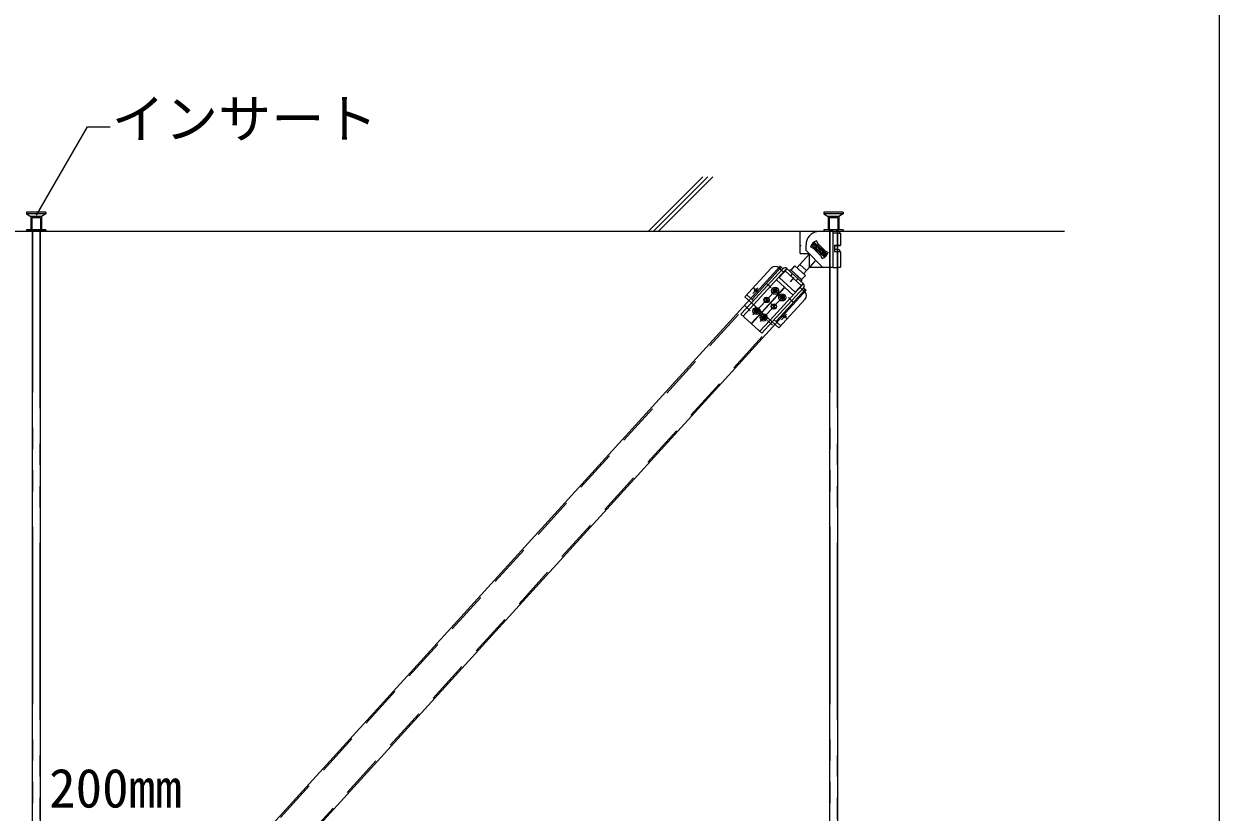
# Model space of a CAD drawing. Units: millimetres on the paper, with parts at other scales. Extents: x -195 to 195, y -140 to 138.
# Drawn here: x -85.1 to -51.37, y -21.58 to 0.67 of the extents above; entities that cross this region are included whole.
import ezdxf
from ezdxf.enums import TextEntityAlignment as Align

# ---------------------------------------------------------------- set-up
doc = ezdxf.new("R2010")
doc.units = ezdxf.units.MM
for name, pattern in [('CHAIN1', [8, 5, -1, 1, -1]), ('DASHED1', [1.8, 1.2, -0.6]), ('DOUBLE_CHAIN1', [8.8, 5, -1, 0.6, -0.6, 0.6, -1])]:
    doc.linetypes.add(name, pattern=pattern)
for name, color, linetype, lineweight in [('7-1_吊り材', 7, 'Continuous', 18), ('7-4_ブレース・補強材', 3, 'DASHED1', 18), ('7-5_寸法', 4, 'Continuous', 9), ('7-6_文字', 3, 'Continuous', 18), ('7-9_躯体他', 4, 'Continuous', 9), ('7-C_ビス・アンカーボルト・強調図形', 2, 'Continuous', 25), ('F-2_野縁受け', 3, 'Continuous', 18)]:
    doc.layers.add(name, color=color, linetype=linetype, lineweight=lineweight)
doc.styles.add('ＭＳ ゴシック', font='')
doc.styles.get('ＭＳ ゴシック').set_extended_font_data('MS Gothic')

msp = doc.modelspace()

# ---------------------------------------------------------------- linework, layer by layer
at = {"layer": '7-1_吊り材'}
for p, q in [((-84.862, -5.18), (-84.862, -27.33)), ((-84.637, -5.18), (-84.637, -27.33)), ((-62.362, -5.18), (-62.362, -27.33)), ((-62.137, -5.18), (-62.137, -27.33))]:
    msp.add_line(p, q, dxfattribs=at)
at = {"layer": '7-1_吊り材', "linetype": 'DOUBLE_CHAIN1'}
for p, q in [((-84.848, -27.33), (-84.848, -5.18)), ((-84.651, -5.18), (-84.651, -27.33)), ((-62.348, -27.33), (-62.348, -5.18)), ((-62.151, -5.18), (-62.151, -27.33))]:
    msp.add_line(p, q, dxfattribs=at)
at = {"layer": '7-4_ブレース・補強材'}
for p, q in [((-63.724, -6.198), (-84.3, -28.811)), ((-63.048, -6.822), (-83.62, -29.43))]:
    msp.add_line(p, q, dxfattribs=at)
at = {"layer": '7-5_寸法', "color": 3, "lineweight": 18}
msp.add_line((-63.754, -6.171), (-84.33, -28.784), dxfattribs=at)
msp.add_lwpolyline([(-63.018, -6.849), (-83.59, -29.457), (-84.33, -28.784)], dxfattribs=at)
at = {"layer": '7-6_文字', "color": 7}
for p, q in [((-84.743, -4.729), (-83.304, -2.237)), ((-83.304, -2.237), (-82.663, -2.237))]:
    msp.add_line(p, q, dxfattribs=at)
at = {"layer": '7-6_文字'}
for p, q in [((-63.187, -5.812), (-63.187, -5.188)), ((-62.649, -5.188), (-63.187, -5.188)), ((-62.262, -5.188), (-62.649, -5.188)), ((-62.262, -5.18), (-62.362, -5.18)), ((-62.262, -5.18), (-62.171, -5.18)), ((-62.262, -6.156), (-62.262, -5.229)), ((-62.171, -5.18), (-62.121, -5.18)), ((-62.137, -5.243), (-62.137, -5.243)), ((-62.082, -5.188), (-62.082, -5.234)), ((-62.057, -5.238), (-62.057, -5.583)), ((-63.187, -5.575), (-63.179, -5.575)), ((-63.187, -5.812), (-63.187, -5.6)), ((-63.025, -5.724), (-63.025, -5.563)), ((-63.024, -5.725), (-62.547, -6.202)), ((-62.814, -5.67), (-62.9, -5.621)), ((-62.798, -5.489), (-62.874, -5.572)), ((-62.839, -5.57), (-62.874, -5.572)), ((-62.874, -5.572), (-62.501, -5.912)), ((-62.814, -5.67), (-62.619, -5.865)), ((-62.676, -5.547), (-62.807, -5.685)), ((-62.742, -5.616), (-62.805, -5.559)), ((-62.797, -5.524), (-62.798, -5.489)), ((-62.425, -5.829), (-62.798, -5.489)), ((-62.46, -5.83), (-62.797, -5.524)), ((-62.679, -5.536), (-62.729, -5.45)), ((-62.649, -5.7), (-62.696, -5.658)), ((-62.649, -5.7), (-62.692, -5.747)), ((-62.679, -5.536), (-62.485, -5.73)), ((-62.649, -5.7), (-62.607, -5.654)), ((-62.649, -5.7), (-62.603, -5.742)), ((-62.495, -5.713), (-62.62, -5.857)), ((-62.485, -5.73), (-62.399, -5.78)), ((-62.224, -5.574), (-62.226, -5.749)), ((-62.082, -5.703), (-62.082, -5.754)), ((-62.93, -5.823), (-63.283, -6.211)), ((-63.187, -5.812), (-62.937, -5.812)), ((-62.749, -5.996), (-63.098, -6.38)), ((-62.985, -5.812), (-62.96, -5.789)), ((-62.937, -5.812), (-62.937, -6.202)), ((-62.924, -6.202), (-62.745, -6.004)), ((-62.619, -5.865), (-62.57, -5.951)), ((-62.557, -5.785), (-62.494, -5.842)), ((-62.502, -5.877), (-62.46, -5.83)), ((-62.502, -5.877), (-62.501, -5.912)), ((-62.501, -5.912), (-62.425, -5.829)), ((-62.46, -5.83), (-62.425, -5.829)), ((-62.057, -5.758), (-62.057, -6.194)), ((-64.005, -6.222), (-64.751, -7.031)), ((-63.68, -6.239), (-64.566, -7.201)), ((-63.621, -6.293), (-64.507, -7.255)), ((-63.793, -6.213), (-63.719, -6.281)), ((-63.558, -6.243), (-63.781, -6.486)), ((-63.754, -6.171), (-63.68, -6.239)), ((-63.621, -6.293), (-63.612, -6.302)), ((-63.567, -6.235), (-63.098, -6.666)), ((-63.447, -6.279), (-63.339, -6.161)), ((-63.151, -6.548), (-63.447, -6.279)), ((-63.151, -6.549), (-63.446, -6.278)), ((-63.339, -6.161), (-63.043, -6.43)), ((-63.014, -6.287), (-63.199, -6.119)), ((-62.262, -6.202), (-62.937, -6.202)), ((-62.262, -6.202), (-62.262, -6.156)), ((-63.152, -6.725), (-64.038, -7.687)), ((-63.86, -6.553), (-63.63, -6.764)), ((-63.781, -6.486), (-63.331, -6.901)), ((-63.369, -6.491), (-63.477, -6.61)), ((-63.107, -6.658), (-63.331, -6.901)), ((-63.152, -6.725), (-63.161, -6.717)), ((-63.151, -6.548), (-63.043, -6.43)), ((-64.566, -7.201), (-64.751, -7.031)), ((-64.277, -7.467), (-63.63, -6.764)), ((-64.268, -7.475), (-63.621, -6.773)), ((-64.137, -7.12), (-64.151, -7.054)), ((-64.137, -7.12), (-64.086, -7.075)), ((-63.093, -6.78), (-63.979, -7.741)), ((-63.925, -6.852), (-63.957, -6.853)), ((-63.957, -6.853), (-63.956, -6.878)), ((-63.924, -6.877), (-63.956, -6.878)), ((-63.889, -6.805), (-63.914, -6.806)), ((-63.914, -6.806), (-63.913, -6.839)), ((-63.911, -6.888), (-63.909, -6.921)), ((-63.885, -6.92), (-63.909, -6.921)), ((-63.889, -6.805), (-63.888, -6.837)), ((-63.886, -6.887), (-63.885, -6.92)), ((-63.843, -6.848), (-63.875, -6.849)), ((-63.841, -6.873), (-63.874, -6.874)), ((-63.843, -6.848), (-63.841, -6.873)), ((-63.723, -7.038), (-63.755, -7.039)), ((-63.755, -7.039), (-63.754, -7.064)), ((-63.722, -7.063), (-63.754, -7.064)), ((-63.687, -6.991), (-63.712, -6.992)), ((-63.712, -6.992), (-63.711, -7.025)), ((-63.709, -7.075), (-63.707, -7.107)), ((-63.687, -6.991), (-63.686, -7.024)), ((-63.684, -7.074), (-63.682, -7.106)), ((-63.64, -7.034), (-63.673, -7.036)), ((-63.639, -7.059), (-63.672, -7.061)), ((-63.64, -7.034), (-63.639, -7.059)), ((-63.391, -6.985), (-63.621, -6.773)), ((-63.183, -6.758), (-63.191, -6.768)), ((-63.124, -6.813), (-63.132, -6.822)), ((-63.058, -6.89), (-63.132, -6.822)), ((-63.093, -6.78), (-63.018, -6.849)), ((-64.566, -7.201), (-64.862, -7.523)), ((-64.414, -7.375), (-64.439, -7.376)), ((-64.439, -7.376), (-64.438, -7.409)), ((-64.414, -7.375), (-64.413, -7.407)), ((-64.368, -7.418), (-64.4, -7.419)), ((-64.368, -7.418), (-64.367, -7.443)), ((-64.137, -7.12), (-64.182, -7.17)), ((-64.087, -7.166), (-64.16, -7.146)), ((-64.102, -7.09), (-64.142, -7.096)), ((-64.137, -7.12), (-64.087, -7.166)), ((-63.934, -7.307), (-63.98, -7.356)), ((-63.885, -7.352), (-63.958, -7.332)), ((-63.934, -7.307), (-63.949, -7.241)), ((-63.9, -7.276), (-63.94, -7.283)), ((-63.934, -7.307), (-63.884, -7.262)), ((-63.934, -7.307), (-63.885, -7.352)), ((-63.049, -7.102), (-63.795, -7.911)), ((-63.682, -7.106), (-63.707, -7.107)), ((-64.862, -7.523), (-64.574, -7.788)), ((-64.268, -7.475), (-64.564, -7.797)), ((-64.45, -7.422), (-64.483, -7.423)), ((-64.483, -7.423), (-64.481, -7.448)), ((-64.449, -7.447), (-64.481, -7.448)), ((-64.436, -7.458), (-64.435, -7.491)), ((-64.41, -7.49), (-64.435, -7.491)), ((-64.411, -7.457), (-64.41, -7.49)), ((-64.367, -7.443), (-64.399, -7.444)), ((-64.248, -7.608), (-64.28, -7.609)), ((-64.28, -7.609), (-64.279, -7.634)), ((-64.247, -7.633), (-64.279, -7.634)), ((-63.979, -7.741), (-64.276, -8.063)), ((-64.212, -7.561), (-64.237, -7.562)), ((-64.237, -7.562), (-64.236, -7.595)), ((-64.234, -7.645), (-64.232, -7.677)), ((-64.207, -7.676), (-64.232, -7.677)), ((-64.212, -7.561), (-64.211, -7.594)), ((-64.209, -7.644), (-64.207, -7.676)), ((-64.165, -7.604), (-64.198, -7.606)), ((-64.164, -7.629), (-64.197, -7.631)), ((-64.165, -7.604), (-64.164, -7.629)), ((-63.795, -7.911), (-63.979, -7.741)), ((-64.276, -8.063), (-64.564, -7.797))]:
    msp.add_line(p, q, dxfattribs=at)
at = {"layer": '7-6_文字', "linetype": 'DASHED1'}
for p, q in [((-62.362, -5.18), (-62.362, -5.805)), ((-62.137, -5.18), (-62.137, -5.805)), ((-62.137, -5.194), (-62.137, -5.556)), ((-62.7, -5.579), (-62.775, -5.662)), ((-62.684, -5.593), (-62.76, -5.676)), ((-62.539, -5.724), (-62.615, -5.808)), ((-62.137, -5.708), (-62.137, -6.2)), ((-62.524, -5.739), (-62.599, -5.822)), ((-63.719, -6.281), (-63.66, -6.336)), ((-63.621, -6.293), (-63.567, -6.235)), ((-63.161, -6.717), (-63.612, -6.302)), ((-63.411, -6.378), (-63.465, -6.437)), ((-62.995, -6.155), (-62.995, -6.155)), ((-63.254, -6.522), (-63.309, -6.581)), ((-63.152, -6.725), (-63.098, -6.666)), ((-64.512, -7.142), (-64.696, -6.972)), ((-63.132, -6.822), (-63.191, -6.768)), ((-64.507, -7.255), (-64.804, -7.577)), ((-64.277, -7.467), (-64.566, -7.201)), ((-64.214, -7.416), (-64.223, -7.408)), ((-64.038, -7.687), (-64.335, -8.009)), ((-63.979, -7.741), (-64.268, -7.475)), ((-63.74, -7.853), (-63.925, -7.682))]:
    msp.add_line(p, q, dxfattribs=at)
at = {"layer": '7-6_文字', "linetype": 'CHAIN1'}
for p, q in [((-64.005, -6.782), (-64.152, -6.648)), ((-64.382, -6.777), (-64.529, -6.938)), ((-63.825, -6.782), (-64.525, -7.542)), ((-64.382, -6.894), (-64.494, -6.791)), ((-63.622, -6.968), (-64.323, -7.729)), ((-64.064, -7.188), (-64.204, -7.058)), ((-63.826, -6.93), (-63.967, -6.8)), ((-63.628, -7.113), (-63.775, -6.978)), ((-63.38, -7.189), (-63.524, -7.056)), ((-64.598, -7.426), (-64.745, -7.291)), ((-64.492, -7.37), (-64.342, -7.509)), ((-63.865, -7.371), (-64.012, -7.235)), ((-64.153, -7.683), (-64.3, -7.548)), ((-63.973, -7.832), (-64.117, -7.7)), ((-63.573, -7.523), (-63.72, -7.683)), ((-63.571, -7.641), (-63.689, -7.533))]:
    msp.add_line(p, q, dxfattribs=at)
at = {"layer": '7-6_文字'}
for points in [[(-62.262, -5.229), (-62.262, -5.188), (-62.262, -5.18)], [(-62.262, -5.229), (-62.226, -5.229), (-62.192, -5.23), (-62.159, -5.23), (-62.13, -5.231), (-62.105, -5.232), (-62.084, -5.233), (-62.069, -5.235), (-62.06, -5.236), (-62.057, -5.238)], [(-62.137, -5.194), (-62.15, -5.186), (-62.159, -5.181)], [(-63.179, -5.575), (-63.179, -5.6), (-63.187, -5.6)], [(-62.797, -5.524), (-62.839, -5.57), (-62.502, -5.877)], [(-62.224, -5.574), (-62.189, -5.575), (-62.157, -5.575), (-62.128, -5.576), (-62.103, -5.577), (-62.083, -5.579), (-62.068, -5.58), (-62.06, -5.582), (-62.057, -5.583), (-62.06, -5.585), (-62.07, -5.586), (-62.086, -5.588), (-62.106, -5.589), (-62.132, -5.59), (-62.161, -5.591), (-62.194, -5.591), (-62.224, -5.592)], [(-62.224, -5.578), (-62.204, -5.578), (-62.185, -5.579), (-62.169, -5.579), (-62.156, -5.58), (-62.146, -5.581), (-62.14, -5.582), (-62.137, -5.583), (-62.138, -5.584), (-62.143, -5.585), (-62.151, -5.586), (-62.163, -5.586), (-62.178, -5.587), (-62.195, -5.588), (-62.214, -5.588), (-62.224, -5.588)], [(-62.137, -5.708), (-62.15, -5.701), (-62.159, -5.695)], [(-62.225, -5.749), (-62.191, -5.75), (-62.158, -5.75), (-62.129, -5.751), (-62.104, -5.752), (-62.084, -5.754), (-62.069, -5.755), (-62.06, -5.757), (-62.057, -5.758)], [(-64.268, -7.475), (-64.277, -7.467), (-64.574, -7.788)]]:
    msp.add_lwpolyline(points, dxfattribs=at)
at = {"layer": '7-6_文字', "linetype": 'DOUBLE_CHAIN1'}
msp.add_lwpolyline([(-62.262, -6.202), (-62.226, -6.202), (-62.192, -6.202), (-62.159, -6.201), (-62.13, -6.2), (-62.105, -6.199), (-62.084, -6.198), (-62.069, -6.196), (-62.057, -6.194)], dxfattribs=at)
at = {"layer": '7-6_文字'}
for centre, radius in [((-64.44, -6.841), 0.0375), ((-64.137, -7.12), 0.075), ((-64.137, -7.12), 0.075), ((-64.137, -7.12), 0.0675), ((-63.899, -6.863), 0.1), ((-63.899, -6.863), 0.0562), ((-63.697, -7.049), 0.1), ((-63.697, -7.049), 0.0563), ((-64.425, -7.433), 0.1), ((-64.425, -7.433), 0.0562), ((-63.934, -7.307), 0.075), ((-63.934, -7.307), 0.075), ((-63.934, -7.307), 0.0675), ((-64.222, -7.619), 0.1), ((-64.222, -7.619), 0.0563), ((-63.631, -7.586), 0.0375)]:
    msp.add_circle(centre, radius, dxfattribs=at)
for centre, radius, start, end in [((-62.65, -5.563), 0.375, 90, 169.4528), ((-62.216, -6.201), 1.022, 82.446, 87.4412), ((-62.65, -5.563), 0.375, 169.4528, 180), ((-62.649, -5.7), 0.263, 107.6261, 162.3733), ((-62.195, -6.466), 0.772, 81.6017, 92.2435), ((-62.649, -5.7), 0.263, 287.6262, 342.3742), ((-63.895, -6.323), 0.15, 47.3457, 137.3457), ((-63.621, -6.293), 0.08, 47.3457, 137.3457), ((-63.463, -6.297), 0.025, 47.4299, 227.4298), ((-63.168, -6.567), 0.025, 227.4298, 47.4299), ((-63.152, -6.725), 0.08, 317.3457, 47.3457), ((-63.925, -6.839), 0.0125, 272.4298, 2.4299), ((-63.923, -6.889), 0.0125, 2.4299, 92.4299), ((-63.876, -6.837), 0.0125, 182.4298, 272.4299), ((-63.873, -6.887), 0.0125, 92.4299, 182.4298), ((-63.723, -7.025), 0.0125, 272.4298, 2.4299), ((-63.721, -7.075), 0.0125, 2.4299, 92.4299), ((-63.673, -7.023), 0.0125, 182.4298, 272.4299), ((-63.671, -7.073), 0.0125, 92.4299, 182.4298), ((-63.16, -7.001), 0.15, 317.3457, 47.3457), ((-64.451, -7.409), 0.0125, 272.4298, 2.4299), ((-64.401, -7.407), 0.0125, 182.4298, 272.4299), ((-64.448, -7.459), 0.0125, 2.4299, 92.4299), ((-64.399, -7.457), 0.0125, 92.4299, 182.4298), ((-64.248, -7.595), 0.0125, 272.4298, 2.4299), ((-64.246, -7.645), 0.0125, 2.4299, 92.4299), ((-64.198, -7.593), 0.0125, 182.4298, 272.4299), ((-64.196, -7.643), 0.0125, 92.4299, 182.4298)]:
    msp.add_arc(centre, radius, start, end, dxfattribs=at)
at = {"layer": '7-9_躯体他'}
for p, q in [((-65.938, -3.648), (-67.468, -5.178)), ((-65.795, -3.647), (-67.327, -5.178)), ((-65.654, -3.647), (-67.185, -5.178)), ((-114.225, -5.178), (-55.735, -5.178))]:
    msp.add_line(p, q, dxfattribs=at)
at = {"layer": '7-C_ビス・アンカーボルト・強調図形', "linetype": 'DASHED1'}
for p, q in [((-84.476, -4.641), (-85.026, -4.641)), ((-85.026, -4.641), (-85.026, -4.691)), ((-84.476, -4.691), (-85.026, -4.691)), ((-85.026, -4.691), (-84.901, -4.766)), ((-84.476, -4.691), (-84.601, -4.766)), ((-84.476, -4.641), (-84.476, -4.691)), ((-61.976, -4.641), (-62.526, -4.641)), ((-62.526, -4.641), (-62.526, -4.691)), ((-61.976, -4.691), (-62.526, -4.691)), ((-62.526, -4.691), (-62.401, -4.766)), ((-61.976, -4.691), (-62.101, -4.766)), ((-61.976, -4.641), (-61.976, -4.691)), ((-84.601, -4.766), (-84.901, -4.766)), ((-84.901, -4.766), (-84.901, -5.141)), ((-84.876, -4.803), (-84.863, -4.803)), ((-84.876, -4.803), (-84.876, -5.178)), ((-84.626, -4.803), (-84.863, -4.803)), ((-84.626, -4.803), (-84.626, -5.178)), ((-84.601, -4.766), (-84.601, -5.141)), ((-62.101, -4.766), (-62.401, -4.766)), ((-62.401, -4.766), (-62.401, -5.141)), ((-62.376, -4.803), (-62.363, -4.803)), ((-62.376, -4.803), (-62.376, -5.178)), ((-62.126, -4.803), (-62.363, -4.803)), ((-62.126, -4.803), (-62.126, -5.178)), ((-62.101, -4.766), (-62.101, -5.141)), ((-84.476, -5.141), (-85.026, -5.141)), ((-85.026, -5.141), (-85.026, -5.178)), ((-84.476, -5.178), (-85.026, -5.178)), ((-84.576, -5.178), (-84.926, -5.178)), ((-84.476, -5.141), (-84.476, -5.178)), ((-61.976, -5.141), (-62.526, -5.141)), ((-62.526, -5.141), (-62.526, -5.178)), ((-61.976, -5.141), (-61.976, -5.178))]:
    msp.add_line(p, q, dxfattribs=at)
at = {"layer": 'F-2_野縁受け'}
msp.add_lwpolyline([(-190.619, 43.537), (-51.369, 43.537), (-51.369, -118.463)], dxfattribs=at)

# ---------------------------------------------------------------- texts
at = {"layer": '7-5_寸法', "style": 'ＭＳ ゴシック'}
msp.add_text('200mm', height=1.1, dxfattribs=at).set_placement((-84.386, -21.782), align=Align.BOTTOM_LEFT)
at = {"layer": '7-6_文字', "color": 7, "style": 'ＭＳ ゴシック'}
msp.add_text('インサート', height=1.1, dxfattribs=at).set_placement((-82.62, -2.884), align=Align.BOTTOM_LEFT)

doc.saveas('drawing.dxf')
